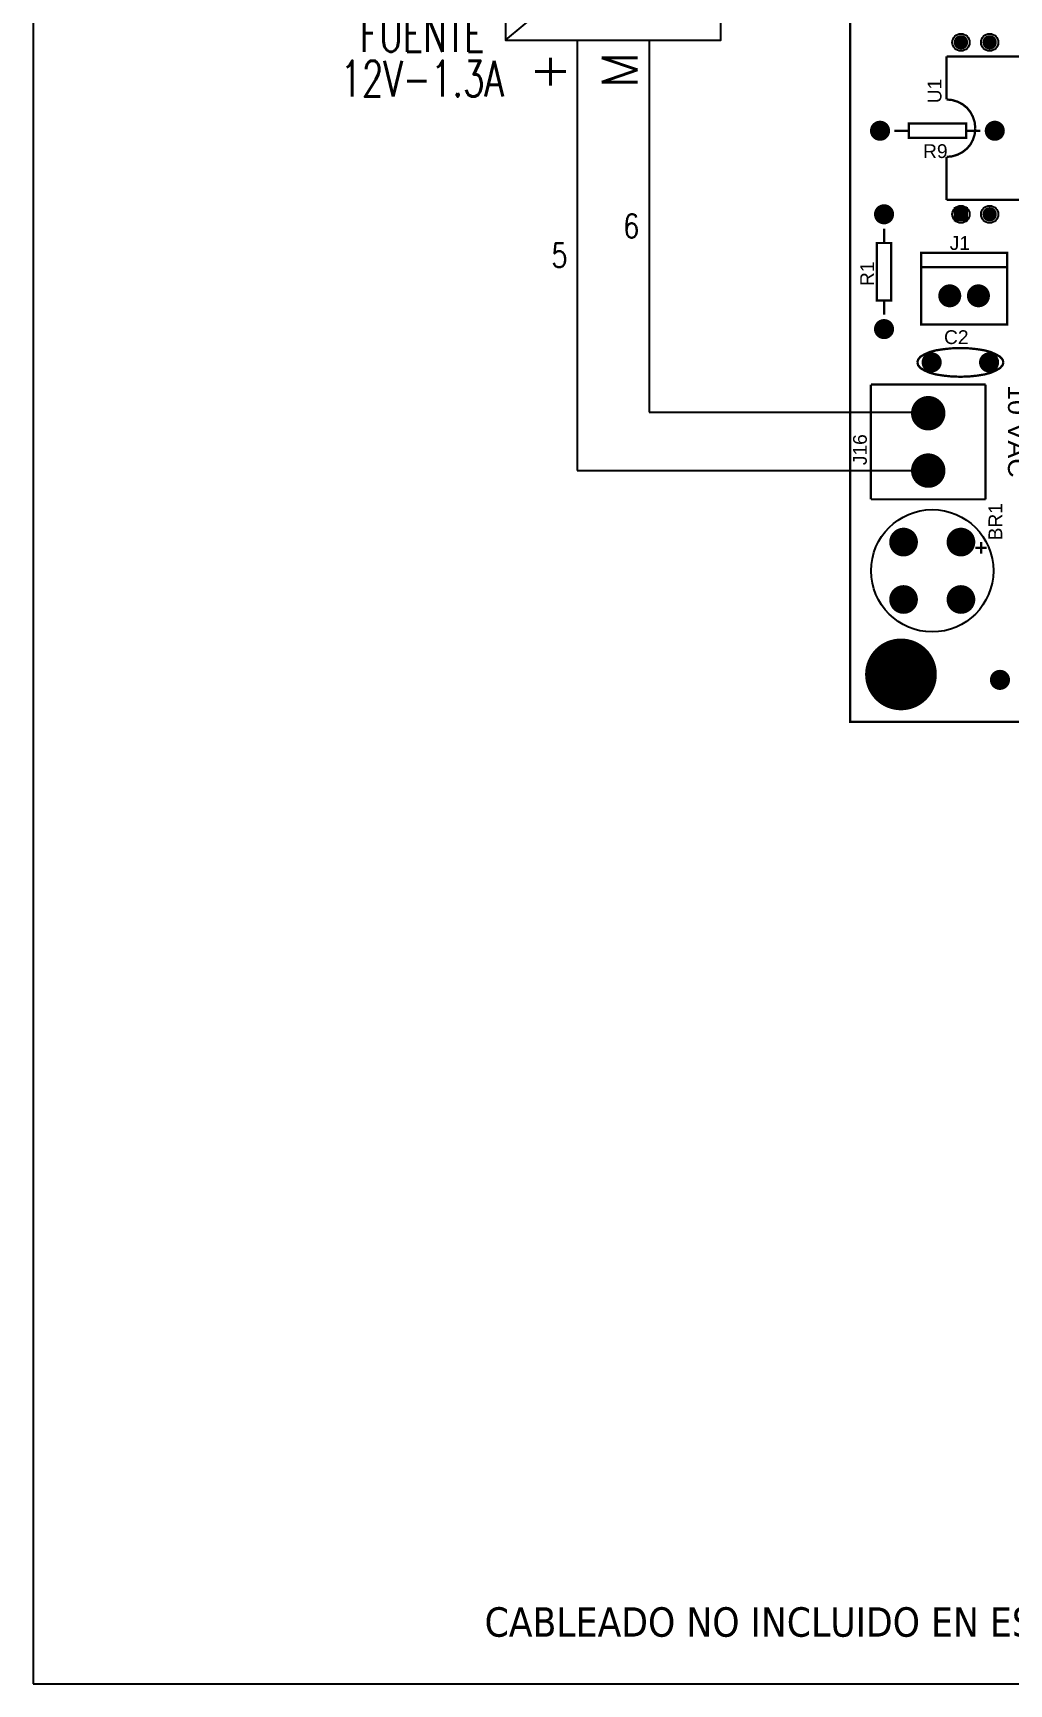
# Model space of a CAD drawing. Header units: inches. Extents: x 15 to 148, y 10 to 111.
# Drawn here: x 126.91 to 132.01, y 94.57 to 103.2 of the extents above; entities that cross this region are included whole.
import ezdxf
from ezdxf.enums import TextEntityAlignment as Align

# ---------------------------------------------------------------- set-up
doc = ezdxf.new("R2010")
doc.units = ezdxf.units.IN
doc.header["$MEASUREMENT"] = 0
for name, color, linetype in [('12632256', 7, 'Continuous'), ('BLK_12AWG', 7, 'Continuous'), ('CONTORNO', 179, 'Continuous'), ('DESC', 1, 'Continuous'), ('SYMS', 7, 'Continuous'), ('TAGS', 250, 'Continuous'), ('TERMS', 250, 'Continuous')]:
    doc.layers.add(name, color=color, linetype=linetype)
doc.layers.add('WIRENO', color=5, linetype='Continuous', true_color=0x0000ff)
doc.styles.add('SLDTEXTSTYLE0', font='tahoma.ttf')
doc.styles.add('WD', font='romans.shx')
doc.styles.add('WD_IEC', font='isocp2.shx', dxfattribs={"width": 0.9, "height": 4})

# ---------------------------------------------------------------- blocks, each defined once
blk = doc.blocks.new('VPW1_1PH')
for p, q in [((-0.125, -0.625), (0.625, 0)), ((0.4252, -0.4038), (0.5503, -0.4038)), ((0.4252, -0.4351), (0.4721, -0.4351)), ((0.5503, -0.4351), (0.5034, -0.4351))]:
    blk.add_line(p, q)
blk.add_lwpolyline([(-0.125, 0), (-0.125, -0.625), (0.625, -0.625), (0.625, 0)], close=True)
for centre, start, end in [((0.0364, -0.2089), 36.8699, 143.1301), ((0.1064, -0.1564), 216.8699, 323.1301)]:
    blk.add_arc(centre, 0.0438, start, end)
at = {"style": 'WD_IEC'}
blk.add_text('1', height=0.084, dxfattribs=at).set_placement((-0.0336, -0.1826), align=Align.MIDDLE_RIGHT)
at = {"linetype": 'Continuous', "style": 'WD', "flags": 8}
for tag, p in [('TERM02', (0.2098, 0.7277)), ('TERM03', (0.46, 0.7275)), ('TERM01', (-0.04, 0.6858)), ('TERM04', (0.085, -0.665)), ('TERM05', (0.335, -0.665))]:
    blk.add_attdef(tag, text='', height=0.125, rotation=90, dxfattribs=at).set_placement(p, align=Align.RIGHT)
at = {"style": 'WD', "width": 0.7}
for tag, p in [('INST', (-0.4155, 0.1687)), ('LOC', (-0.4155, -0.0009)), ('RATING1', (-0.4155, -0.3401)), ('XREF', (-0.4155, -0.5097)), ('DESC1', (-0.4155, -0.666)), ('DESC2', (-0.4155, -0.8222)), ('DESC3', (-0.4155, -0.9766))]:
    blk.add_attdef(tag, text='', height=0.125, dxfattribs=at).set_placement(p, align=Align.CENTER)
at = {"style": 'WD'}
for tag, p, height, flags in [('X2TERM01', (0, 0), 0.0125, 1), ('X2TERM02', (0.25, 0), 0.0125, 1), ('X2TERM03', (0.5, 0), 0.0125, 1), ('FAMILY', (0.6836, -0.525), 0.01, 9), ('X8TERM04', (0.125, -0.625), 0.0125, 1), ('X8TERM05', (0.375, -0.625), 0.0125, 1)]:
    blk.add_attdef(tag, p, '', height=height, dxfattribs=dict(at, flags=flags))
blk.add_attdef('TAG1', text='', height=0.125, dxfattribs=at).set_placement((-0.4155, -0.1705), align=Align.CENTER)
at = {"linetype": 'Continuous', "style": 'WD', "flags": 9}
for tag, p in [('CAT', (0.7108, -0.0659)), ('MFG', (0.7089, -0.0854)), ('ASSYCODE', (0.7089, -0.606))]:
    blk.add_attdef(tag, text='', height=0.01, dxfattribs=at).set_placement(p, align=Align.CENTER)
blk = doc.blocks.new('EPAD')
at = {"const_width": 0.5}
blk.add_lwpolyline([(-0.25, 0, 1), (0.25, 0, 1)], format="xyb", close=True, dxfattribs=at)
blk = doc.blocks.new('RPAD')
blk.add_trace([(-0.5, -0.5), (-0.5, 0.5), (0.5, -0.5), (0.5, 0.5)])
blk = doc.blocks.new('tt')
at = {"const_width": 0.008}
for points in [[(139.786, 100.3439), (145.762, 100.3439), (145.762, 105.0119), (139.786, 105.0119), (139.786, 100.3439)], [(140.122, 102.5119), (140.122, 102.6619)], [(140.122, 102.6619), (142.122, 102.6619)], [(140.222, 102.4119), (140.22, 102.4319), (140.214, 102.4509), (140.205, 102.4679), (140.193, 102.4829), (140.178, 102.4949), (140.161, 102.5039), (140.142, 102.5099), (140.122, 102.5119)], [(139.99, 102.4029), (139.94, 102.4029)], [(139.99, 102.3779), (140.19, 102.3779), (140.19, 102.4279), (139.99, 102.4279), (139.99, 102.3779)], [(140.222, 102.4119), (140.22, 102.3909), (140.214, 102.3719), (140.205, 102.3549), (140.193, 102.3409), (140.178, 102.3289), (140.161, 102.3199), (140.142, 102.3139), (140.122, 102.3119)], [(140.24, 102.4029), (140.19, 102.4029)], [(140.122, 102.1619), (140.122, 102.3119)], [(140.122, 102.1619), (142.122, 102.1619)], [(139.904, 102.0119), (139.904, 102.0619)], [(139.879, 101.8119), (139.929, 101.8119), (139.929, 102.0119), (139.879, 102.0119), (139.879, 101.8119)], [(140.033, 101.7279), (140.333, 101.7279), (140.333, 101.9779), (140.033, 101.9779), (140.033, 101.7279)], [(140.033, 101.9279), (140.333, 101.9279)], [(139.904, 101.7619), (139.904, 101.8119)], [(140.02, 101.5959), (140.023, 101.6059), (140.031, 101.6159), (140.045, 101.6239), (140.063, 101.6319), (140.085, 101.6379), (140.111, 101.6419), (140.139, 101.6449), (140.17, 101.6459)], [(140.32, 101.5959), (140.317, 101.6059), (140.308, 101.6159), (140.294, 101.6239), (140.276, 101.6319), (140.254, 101.6379), (140.229, 101.6419), (140.201, 101.6449), (140.17, 101.6459)], [(140.02, 101.5959), (140.023, 101.5859), (140.031, 101.5759), (140.045, 101.5679), (140.063, 101.5599), (140.085, 101.5539), (140.111, 101.5499), (140.139, 101.5469), (140.17, 101.5459)], [(140.32, 101.5959), (140.317, 101.5859), (140.308, 101.5759), (140.294, 101.5679), (140.276, 101.5599), (140.254, 101.5539), (140.229, 101.5499), (140.201, 101.5469), (140.17, 101.5459)], [(140.258, 101.5189), (139.858, 101.5189)], [(139.858, 101.5189), (139.858, 101.1189)], [(140.258, 101.5189), (140.258, 101.1189)], [(140.258, 101.1189), (139.858, 101.1189)], [(140.262, 100.9499), (140.222, 100.9499)], [(140.242, 100.9699), (140.242, 100.9299)]]:
    blk.add_lwpolyline(points, dxfattribs=at)
for centre, radius in [((140.172, 102.7109), 0.03), ((140.272, 102.7109), 0.03), ((139.89, 102.4029), 0.025), ((140.29, 102.4029), 0.025), ((139.904, 102.1119), 0.025), ((140.172, 102.1119), 0.03), ((140.272, 102.1119), 0.03), ((140.133, 101.8279), 0.01), ((140.233, 101.8279), 0.01), ((139.904, 101.7119), 0.025), ((140.07, 101.5959), 0.025), ((140.27, 101.5959), 0.025), ((140.058, 101.4189), 0.03), ((140.058, 101.2189), 0.03), ((139.972, 100.9699), 0.025), ((140.172, 100.9699), 0.025), ((139.972, 100.7699), 0.025), ((140.172, 100.7699), 0.025), ((139.963, 100.5089), 0.03), ((140.308, 100.4899), 0.025)]:
    blk.add_circle(centre, radius)
at = {"layer": '12632256'}
blk.add_circle((140.072, 100.8699), 0.213, dxfattribs=at)
for name, p, xscale, yscale in [('EPAD', (140.172, 102.7109), 0.05, 0.05), ('EPAD', (140.272, 102.7109), 0.05, 0.05), ('EPAD', (139.89, 102.4029), 0.07, 0.07), ('EPAD', (140.29, 102.4029), 0.07, 0.07), ('EPAD', (139.904, 102.1119), 0.07, 0.07), ('RPAD', (140.172, 102.1119), 0.05, 0.05), ('EPAD', (140.272, 102.1119), 0.05, 0.05), ('EPAD', (140.133, 101.8279), 0.08, 0.08), ('EPAD', (140.233, 101.8279), 0.08, 0.08), ('EPAD', (139.904, 101.7119), 0.07, 0.07), ('EPAD', (140.07, 101.5959), 0.07, 0.07), ('EPAD', (140.27, 101.5959), 0.07, 0.07), ('EPAD', (140.058, 101.4189), 0.12, 0.12), ('EPAD', (140.058, 101.2189), 0.12, 0.12), ('EPAD', (139.972, 100.9699), 0.1, 0.1), ('EPAD', (140.172, 100.9699), 0.1, 0.1), ('EPAD', (139.972, 100.7699), 0.1, 0.1), ('EPAD', (140.172, 100.7699), 0.1, 0.1), ('EPAD', (139.963, 100.5089), 0.25, 0.25), ('EPAD', (140.308, 100.4899), 0.07, 0.07)]:
    blk.add_blockref(name, p, dxfattribs=dict(xscale=xscale, yscale=yscale))
for s, height, rotation, width, p in [('U1', 0.048, 90, 1.041667, (140.104, 102.4989)), ('R1', 0.048, 90, 1.041667, (139.869, 101.8619)), ('10 VAC', 0.064, 270, 1.09375, (140.336, 101.5169)), ('J16', 0.048, 90, 1.041667, (139.844, 101.2379)), ('BR1', 0.048, 90, 1.041667, (140.316, 100.9759))]:
    blk.add_text(s, height=height, rotation=rotation, dxfattribs=dict(at, width=width)).set_placement(p)
at = {"layer": '12632256', "width": 1.041667}
for s, p in [('R9', (140.04, 102.3079)), ('J1', (140.133, 101.9879)), ('C2', (140.113, 101.6599))]:
    blk.add_text(s, height=0.048, dxfattribs=at).set_placement(p)
blk = doc.blocks.new('WD_WNV')
at = {"style": 'WD', "flags": 1}
for tag, p in [('W01USER', (-0.0625, 0.0938)), ('W02USER', (-0.0625, 0.0859)), ('W03USER', (-0.0625, 0.0781)), ('W04USER', (-0.0625, 0.0703)), ('W05USER', (-0.0625, 0.0625)), ('W06USER', (-0.0625, 0.0547)), ('W07USER', (-0.0625, 0.0469)), ('W08USER', (-0.0625, 0.0391)), ('W09USER', (-0.0625, 0.0312)), ('W10USER', (-0.0625, 0.0234))]:
    blk.add_attdef(tag, text='', height=0.005, dxfattribs=at).set_placement(p, align=Align.CENTER)
at = {"linetype": 'Continuous', "style": 'WD', "width": 0.8}
blk.add_attdef('WIRENO', text='', height=0.125, dxfattribs=at).set_placement((-0.05, 0), align=Align.MIDDLE_RIGHT)

msp = doc.modelspace()

# ---------------------------------------------------------------- linework, layer by layer
at = {"color": 7, "linetype": 'Continuous'}
for p, q in [((126.9102, 110.7588), (126.9102, 94.5738)), ((126.9102, 94.5738), (147.6602, 94.5738))]:
    msp.add_line(p, q, dxfattribs=at)
at = {"layer": 'BLK_12AWG'}
for p, q in [((129.7554, 103.1649), (129.7554, 100.9152)), ((130.1304, 103.1649), (130.1304, 101.2208)), ((130.1304, 101.2208), (131.5685, 101.2208)), ((129.7554, 100.9152), (131.5419, 100.9152))]:
    msp.add_line(p, q, dxfattribs=at)

# ---------------------------------------------------------------- block references
at = {"layer": 'BLK_12AWG', "xscale": 1.5, "yscale": 1.5, "zscale": 1.5}
msp.add_blockref('tt', (-78.497, -50.9136), dxfattribs=at)
at = {"layer": 'SYMS'}
ref = msp.add_blockref('VPW1_1PH', (129.5679, 104.1024), dxfattribs=dict(at, xscale=1.5, yscale=1.5, zscale=1.5))
ref.add_attrib('DESC1', 'FUENTE', dxfattribs={"layer": 'DESC', "height": 0.1875, "style": 'WD', "width": 0.7}).set_placement((128.9446, 103.1034), align=Align.CENTER)
ref.add_attrib('DESC2', '12V-1.3A', dxfattribs={"layer": 'DESC', "height": 0.1875, "style": 'WD', "width": 0.7}).set_placement((128.9446, 102.8691), align=Align.CENTER)
ref.add_attrib('TAG1', 'G1', dxfattribs={"layer": 'TAGS', "height": 0.1875, "style": 'WD'}).set_placement((128.9446, 103.8466), align=Align.CENTER)
ref.add_attrib('TERM03', 'N', dxfattribs={"layer": 'TERMS', "linetype": 'Continuous', "height": 0.1875, "rotation": 90, "style": 'WD', "flags": 8}).set_placement((130.2579, 105.1937), align=Align.RIGHT)
ref.add_attrib('TERM02', 'PE', dxfattribs={"layer": 'TERMS', "linetype": 'Continuous', "height": 0.1875, "rotation": 90, "style": 'WD', "flags": 8}).set_placement((129.8826, 105.1939), align=Align.RIGHT)
ref.add_attrib('TERM01', 'L', dxfattribs={"layer": 'TERMS', "linetype": 'Continuous', "height": 0.1875, "rotation": 90, "style": 'WD', "flags": 8}).set_placement((129.5079, 105.1312), align=Align.RIGHT)
ref.add_attrib('TERM05', 'M', dxfattribs={"layer": 'TERMS', "linetype": 'Continuous', "height": 0.1875, "rotation": 90, "style": 'WD', "flags": 8}).set_placement((130.0704, 103.1049), align=Align.RIGHT)
ref.add_attrib('TERM04', '+', dxfattribs={"layer": 'TERMS', "linetype": 'Continuous', "height": 0.1875, "rotation": 90, "style": 'WD', "flags": 8}).set_placement((129.6954, 103.1049), align=Align.RIGHT)
at = {"layer": 'WIRENO'}
ref = msp.add_blockref('WD_WNV', (130.1304, 102.1929), dxfattribs=at)
ref.add_attrib('WIRENO', '6', dxfattribs={"linetype": 'Continuous', "height": 0.125, "style": 'WD', "width": 0.8}).set_placement((130.0804, 102.1929), align=Align.MIDDLE_RIGHT)
ref = msp.add_blockref('WD_WNV', (129.7554, 102.0401), dxfattribs=at)
ref.add_attrib('WIRENO', '5', dxfattribs={"linetype": 'Continuous', "height": 0.125, "style": 'WD', "width": 0.8}).set_placement((129.7054, 102.0401), align=Align.MIDDLE_RIGHT)

# ---------------------------------------------------------------- texts
at = {"layer": 'CONTORNO', "color": 7, "insert": (136.7042, 94.9747), "char_height": 0.153723, "attachment_point": 3, "style": 'SLDTEXTSTYLE0'}
msp.add_mtext('CABLEADO NO INCLUIDO EN ESTE PLANO, VERIFICAR ESQUEMAS ELECTRONICOS.', dxfattribs=at)

doc.saveas('drawing.dxf')
